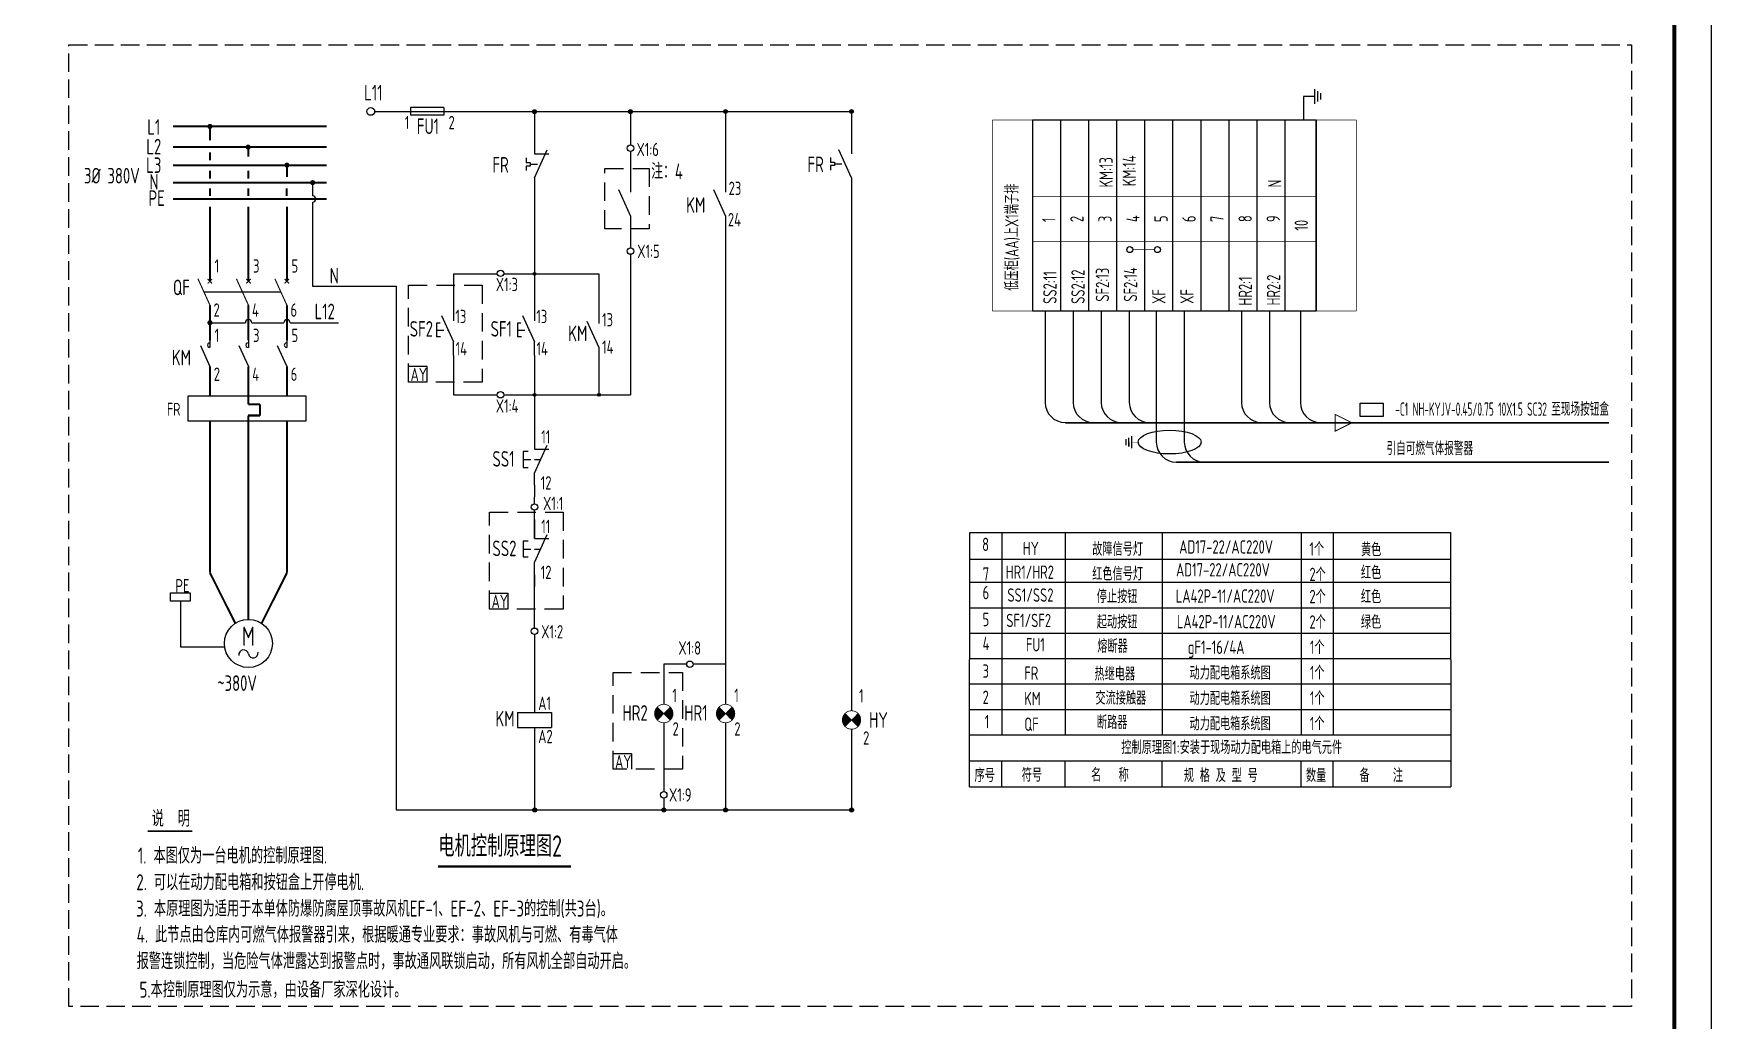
# Model space of a CAD drawing. Extents: x 1151645 to 1632247, y -116298 to 25377.
# Drawn here: x 1472523 to 1517744, y -90102 to -63491 of the extents above; entities that cross this region are included whole.
import ezdxf
from ezdxf.enums import TextEntityAlignment as Align

# ---------------------------------------------------------------- set-up
doc = ezdxf.new("R2010")
doc.units = 0
doc.header["$LTSCALE"] = 1000
doc.header["$MEASUREMENT"] = 0
for name, pattern in [('2014-08-31CC GFX工厂_t3$0$新块$0$DASHED', [0.75, 0.5, -0.25]), ('CENTER', [2, 1.25, -0.25, 0.25, -0.25]), ('DASH', [0.35, 0.25, -0.1]), ('DASHED', [19.05, 12.7, -6.35]), ('DASHEDX2', [1.5, 1, -0.5])]:
    doc.linetypes.add(name, pattern=pattern)
doc.layers.get('0').update_dxf_attribs({"linetype": 'CONTINUOUS'})
for name, color, linetype in [('2', 3, 'CONTINUOUS'), ('3', 1, 'CENTER'), ('BXT', 7, 'CONTINUOUS'), ('ELEMENT', 3, 'CONTINUOUS'), ('PUB_DIM', 3, 'CONTINUOUS'), ('PUB_TEXT', 7, 'CONTINUOUS'), ('PUB_TITLE', 4, 'CONTINUOUS'), ('ROOF', 4, 'CONTINUOUS'), ('SIG_TEXT', 7, 'CONTINUOUS'), ('TH_WIRE', 4, 'CONTINUOUS'), ('WINDOW', 4, 'CONTINUOUS'), ('电气', 3, 'CONTINUOUS')]:
    doc.layers.add(name, color=color, linetype=linetype)
doc.styles.add('SCEI', font='sceie.shx', dxfattribs={"width": 0.75, "bigfont": 'sceic.shx'})
doc.styles.add('sceie', font='sceie.shx', dxfattribs={"width": 0.7, "bigfont": 'sceic.shx'})
doc.styles.get("Standard").update_dxf_attribs({"font": 'GBENOR', "bigfont": 'GBCBIG'})

# ---------------------------------------------------------------- blocks, each defined once
blk = doc.blocks.new('$element$00000497')
at = {"const_width": 0.0233}
for points in [[(0, 0), (0, -0.25)], [(0, -1), (0, -0.75), (-0.25, -0.2)], [(-0.047, -0.297), (0.047, -0.203)], [(-0.047, -0.203), (0.047, -0.297)]]:
    blk.add_lwpolyline(points, dxfattribs=at)
at = {"flags": 9}
blk.add_attdef('S', (0, 0), '', height=0.00000667, dxfattribs=at)
blk = doc.blocks.new('M_M4')
blk.add_line((-0.25, -0.2), (0, -0.75))
for points in [[(0, 0), (0, -0.25)], [(0, -0.75), (0, -1)]]:
    blk.add_lwpolyline(points)
blk.add_arc((-0.008, -0.192), 0.0589, 81.8699, 278.1301)
at = {"width": 0.8, "flags": 9}
blk.add_attdef('S', (0.25, -0.5), '', height=0.2, dxfattribs=at)
blk = doc.blocks.new('0208A')
at = {"color": 3, "linetype": 'Continuous', "const_width": 0.3}
blk.add_lwpolyline([(0, 0), (-2.5, -5), (2.5, -5)], close=True, dxfattribs=at)
blk.add_lwpolyline([(0, 0), (0, -7.5)], dxfattribs=at)

msp = doc.modelspace()

# ---------------------------------------------------------------- hatches: boundary and pattern name
h = msp.add_hatch(color=2)
h.paths.add_polyline_path([(1486023.2, -65545.9), (1486023.2, -65597.7), (1486075, -65597.7, 0.4142136)])
h.paths.add_polyline_path([(1486023.2, -65545.9, 0.4142136), (1485971.4, -65597.7), (1486023.2, -65597.7)])
h.paths.add_polyline_path([(1485971.4, -65597.7, 1), (1486075, -65597.7)])
h = msp.add_hatch(color=2)
h.paths.add_polyline_path([(1488607.9, -65545.9), (1488607.9, -65597.7), (1488659.7, -65597.7, 0.4142136)])
h.paths.add_polyline_path([(1488607.9, -65545.9, 0.4142136), (1488556, -65597.7), (1488607.9, -65597.7)])
h.paths.add_polyline_path([(1488556, -65597.7, 1), (1488659.7, -65597.7)])
at = {"linetype": 'Continuous'}
h = msp.add_hatch(color=7, dxfattribs=at)
h.paths.add_polyline_path([(1486048.8, -69939.5, 0.6510678), (1485985.1, -69967.7, 0.2110936), (1485997.5, -69995.9)])
h.paths.add_polyline_path([(1485997.5, -69995.9, 0.6514001), (1486061.3, -69967.7, 0.2113373), (1486048.8, -69939.5)])
h = msp.add_hatch(color=7, dxfattribs=at)
h.paths.add_polyline_path([(1486048.8, -73203.3, 0.6510678), (1485985.1, -73231.5, 0.2110936), (1485997.5, -73259.7)])
h.paths.add_polyline_path([(1485997.5, -73259.7, 0.6514001), (1486061.3, -73231.5, 0.2113373), (1486048.8, -73203.3)])
h = msp.add_hatch(color=7, dxfattribs=at)
h.paths.add_polyline_path([(1487787.6, -73203.3, 0.6510678), (1487723.8, -73231.5, 0.2110936), (1487736.3, -73259.7)])
h.paths.add_polyline_path([(1487736.3, -73259.7, 0.6514001), (1487800, -73231.5, 0.2113373), (1487787.6, -73203.3)])
h = msp.add_hatch(color=2)
h.paths.add_polyline_path([(1486029.4, -84374.7), (1486029.4, -84426.6), (1486081.3, -84426.6, 0.4142136)])
h.paths.add_polyline_path([(1486029.4, -84374.7, 0.4142136), (1485977.6, -84426.6), (1486029.4, -84426.6)])
h.paths.add_polyline_path([(1485977.6, -84426.6, 1), (1486081.3, -84426.6)])
h = msp.add_hatch(color=2)
h.paths.add_polyline_path([(1489507.9, -84374.7), (1489507.9, -84426.6), (1489559.7, -84426.6, 0.4142136)])
h.paths.add_polyline_path([(1489507.9, -84374.7, 0.4142136), (1489456, -84426.6), (1489507.9, -84426.6)])
h.paths.add_polyline_path([(1489456, -84426.6, 1), (1489559.7, -84426.6)])
h = msp.add_hatch(color=2)
h.paths.add_polyline_path([(1491173.4, -84374.7), (1491173.4, -84426.6), (1491225.2, -84426.6, 0.4142136)])
h.paths.add_polyline_path([(1491173.4, -84374.7, 0.4142136), (1491121.5, -84426.6), (1491173.4, -84426.6)])
h.paths.add_polyline_path([(1491121.5, -84426.6, 1), (1491225.2, -84426.6)])
h = msp.add_hatch(color=2)
h.paths.add_polyline_path([(1494570.8, -84374.7), (1494570.8, -84426.6), (1494622.7, -84426.6, 0.4142136)])
h.paths.add_polyline_path([(1494570.8, -84374.7, 0.4142136), (1494519, -84426.6), (1494570.8, -84426.6)])
h.paths.add_polyline_path([(1494519, -84426.6, 1), (1494622.7, -84426.6)])
at = {"layer": 'ROOF'}
h = msp.add_hatch(color=3, dxfattribs=at)
h.paths.add_polyline_path([(1491118.7, -65592.7), (1491222.4, -65592.7, 1)])
h.paths.add_polyline_path([(1491222.4, -65592.7), (1491170.6, -65592.7), (1491170.6, -65644.6, 0.4142136)])
h.paths.add_polyline_path([(1491170.6, -65592.7), (1491118.7, -65592.7, 0.4142136), (1491170.6, -65644.6)])
h = msp.add_hatch(color=3, dxfattribs=at)
h.paths.add_polyline_path([(1494516.2, -65592.7), (1494619.9, -65592.7, 1)])
h.paths.add_polyline_path([(1494619.9, -65592.7), (1494568.1, -65592.7), (1494568.1, -65644.6, 0.4142136)])
h.paths.add_polyline_path([(1494568.1, -65592.7), (1494516.2, -65592.7, 0.4142136), (1494568.1, -65644.6)])
h = msp.add_hatch(color=256, dxfattribs=at)
h.paths.add_polyline_path([(1489507.9, -81829), (1489330.8, -81651.9, 0.4168214), (1489334.7, -82005.4)])
h.paths.add_polyline_path([(1489507.9, -81829), (1489682.7, -82003.8, 0.4168566), (1489683.5, -81650.3)])
h = msp.add_hatch(color=256, dxfattribs=at)
h.paths.add_polyline_path([(1491173.4, -81829), (1490996.3, -81651.9, 0.4168214), (1491000.2, -82005.4)])
h.paths.add_polyline_path([(1491173.4, -81829), (1491348.2, -82003.8, 0.4168566), (1491349, -81650.3)])
h = msp.add_hatch(color=256, dxfattribs=at)
h.paths.add_polyline_path([(1494568.6, -82002.4), (1494391.5, -81825.2, 0.4168214), (1494395.4, -82178.7)])
h.paths.add_polyline_path([(1494568.6, -82002.4), (1494743.3, -82177.1, 0.4168566), (1494744.1, -81823.7)])

# ---------------------------------------------------------------- linework, layer by layer
for p, q in [((1507135.1, -65327.7), (1507135.1, -65043.6)), ((1507214.7, -65270.9), (1507214.7, -65100.4)), ((1485797, -66845.4), (1485797, -66968.5)), ((1486023.2, -67383), (1486368.8, -66627)), ((1486023.2, -66735), (1486412, -66735)), ((1494001.8, -66834.6), (1494001.8, -66957.7)), ((1494568.6, -67383), (1494223, -66627)), ((1485797, -66968.5), (1485904.7, -66968.5)), ((1485904.7, -67063.2), (1485797, -67063.2)), ((1485797, -67063.2), (1485797, -67186.2)), ((1485904.7, -66968.5), (1485904.7, -67063.2)), ((1494001.8, -66957.7), (1494109.4, -66957.7)), ((1494109.4, -67052.4), (1494001.8, -67052.4)), ((1494001.8, -67052.4), (1494001.8, -67175.4)), ((1494109.4, -66957.7), (1494109.4, -67052.4)), ((1480045, -67510.2), (1480045, -67868.1)), ((1488286.9, -67700.3), (1488610.9, -68413.1)), ((1490849.4, -67700.3), (1491173.4, -68413.1)), ((1480045, -68037.8), (1480045, -68351.1)), ((1480045, -68351.1), (1480045, -70307.3)), ((1483842.7, -70872.8), (1483842.7, -71240)), ((1486023.2, -70872.8), (1486023.2, -71240)), ((1483383.4, -71304.8), (1483383.4, -71672)), ((1483478.7, -71304.8), (1483383.4, -71304.8)), ((1483518.7, -71093.8), (1483842.7, -71806.6)), ((1485563.9, -71304.8), (1485563.9, -71672)), ((1485659.2, -71304.8), (1485563.9, -71304.8)), ((1485699.2, -71093.8), (1486023.2, -71806.6)), ((1487437.9, -71244.1), (1487761.9, -71956.9)), ((1483489, -71672), (1483383.4, -71672)), ((1483842.7, -72168.8), (1483842.7, -71806.6)), ((1485669.5, -71672), (1485563.9, -71672)), ((1486023.2, -72168.8), (1486023.2, -71806.6)), ((1486023.2, -73231.5), (1486023.2, -74696.2)), ((1486023.2, -75344.2), (1486368.8, -74588.2)), ((1501963.8, -74426), (1501963.8, -74589.3)), ((1502041.1, -74629.3), (1502041.1, -74389.3)), ((1502041.1, -74509.3), (1502041.1, -74629.3)), ((1502113.6, -74349.3), (1502113.6, -74669.3)), ((1485720.8, -74761), (1485720.8, -75188.4)), ((1485850.4, -74761), (1485720.8, -74761)), ((1486023.2, -74696.2), (1486412, -74696.2)), ((1485720.8, -75188.4), (1485850.4, -75188.4)), ((1486023.2, -75668.2), (1486023.2, -75344.2)), ((1486023.2, -76171.5), (1486023.2, -75985.3)), ((1486023.2, -77109.7), (1486023.2, -76344.3)), ((1486023.2, -76591), (1486023.2, -77109.7)), ((1485720.8, -77174.5), (1485720.8, -77601.9)), ((1485850.4, -77174.5), (1485720.8, -77174.5)), ((1486023.2, -77757.7), (1486368.8, -77001.7)), ((1486023.2, -77109.7), (1486412, -77109.7)), ((1497746.2, -83804.6), (1497755.8, -76947.8)), ((1497755.8, -76947.8), (1510711.6, -76947.8)), ((1498621.7, -76947.8), (1498621.7, -78992.5)), ((1500321.6, -76947.8), (1500321.6, -78992.5)), ((1502935.5, -76947.8), (1502935.5, -78992.5)), ((1506685.7, -76947.8), (1506685.7, -78992.5)), ((1507549.7, -76947.8), (1507549.7, -78992.5)), ((1510711.6, -76947.8), (1510717.4, -83804.6)), ((1485720.8, -77601.9), (1485850.4, -77601.9)), ((1486023.2, -77936.6), (1486023.2, -77757.7)), ((1486023.2, -78081.7), (1486023.2, -77757.7)), ((1497757.7, -77663.7), (1510704.7, -77663.7)), ((1486023.2, -79520), (1486023.2, -77936.6)), ((1497757.7, -78287.9), (1510717.7, -78287.9)), ((1497766, -78287.9), (1510726, -78287.9)), ((1498621.7, -78287.9), (1498621.7, -82400)), ((1500321.6, -78287.9), (1500321.6, -82400)), ((1502935.5, -78287.9), (1502935.5, -82400)), ((1506685.7, -78287.9), (1506685.7, -82400)), ((1507549.7, -78287.9), (1507549.7, -82400)), ((1497757.7, -78973.3), (1510717.7, -78973.3)), ((1476480.9, -80028.7), (1477675.4, -80028.7)), ((1497757.7, -79658.6), (1510717.7, -79658.6)), ((1497757.7, -80344), (1510717.7, -80344)), ((1497757.7, -81029.3), (1510717.7, -81029.3)), ((1497757.7, -81714.6), (1510717.7, -81714.6)), ((1497757.7, -82400), (1510717.7, -82400)), ((1497757.7, -83100), (1510717.7, -83100)), ((1498613.4, -83100), (1498613.4, -83804.6)), ((1500313.3, -83100), (1500313.3, -83804.6)), ((1502927.2, -83100), (1502927.2, -83804.6)), ((1506677.4, -83100), (1506677.4, -83804.6)), ((1507541.4, -83100), (1507541.4, -83804.6)), ((1497746.2, -83804.6), (1510717.4, -83804.6))]:
    msp.add_line(p, q)
at = {"color": 3}
for p, q in [((1507055.5, -65185.6), (1506745.4, -65185.6)), ((1506745.4, -65185.6), (1506745.4, -65820.4)), ((1488610.9, -68413.1), (1488610.9, -69271.6)), ((1491173.4, -68413.1), (1491173.4, -79692.8)), ((1488610.9, -69444.4), (1488610.9, -73231.5)), ((1483842.7, -69967.7), (1485021.2, -69967.7)), ((1483842.7, -69967.7), (1483842.7, -71050.4)), ((1485192.4, -69967.7), (1486023.2, -69967.7)), ((1485193.2, -69967.7), (1487761.9, -69967.7)), ((1486023.2, -69967.7), (1486023.2, -71050.4)), ((1483842.7, -72168.8), (1483842.7, -73231.5)), ((1486023.2, -72168.8), (1486023.2, -73231.5)), ((1483842.7, -73231.5), (1485020.4, -73231.5)), ((1485193.2, -73231.5), (1487761.9, -73231.5)), ((1485193.2, -73231.5), (1486023.2, -73231.5)), ((1487761.9, -73231.5), (1488610.9, -73231.5)), ((1491173.4, -79600.3), (1491173.4, -81577.9)), ((1489507.9, -80497.6), (1489507.9, -81577.9)), ((1490124.8, -80497.6), (1489507.9, -80497.6)), ((1491173.4, -80497.6), (1490297.6, -80497.6)), ((1486023.2, -82206.6), (1486023.2, -84426.6)), ((1489507.9, -82075.5), (1489507.9, -83930.7)), ((1491173.4, -82075.5), (1491173.4, -84426.6)), ((1489507.9, -84103.5), (1489507.9, -84426.6))]:
    msp.add_line(p, q, dxfattribs=at)
at = {"color": 3, "linetype": 'DASHEDX2', "ltscale": 0.2}
for p, q in [((1485904.7, -67015.8), (1486191.1, -67015.8)), ((1494109.4, -67005), (1494395.8, -67005)), ((1483383.4, -71492.2), (1483699.7, -71492.2)), ((1485563.9, -71492.2), (1485880.2, -71492.2)), ((1485720.8, -74977), (1486191.1, -74977)), ((1485720.8, -77390.5), (1486191.1, -77390.5))]:
    msp.add_line(p, q, dxfattribs=at)
at = {"linetype": 'DASHED'}
msp.add_line((1477115.1, -70459.8), (1479188.7, -70459.8), dxfattribs=at)
at = {"color": 4}
msp.add_line((1476480.9, -78792.7), (1476480.9, -80028.7), dxfattribs=at)
at = {"const_width": 55.3}
for points in [[(1476278, -65995.1), (1480425.2, -65995.1)], [(1477277.1, -65995.1), (1477277.1, -66368.9)], [(1476278, -66547.4), (1480425.2, -66547.4)], [(1477277.1, -66698.7), (1477277.1, -66906.8)], [(1478313.9, -66547.4), (1478313.9, -66811.8)], [(1476278, -67041.6), (1480425.2, -67041.6)], [(1477277.1, -67192.9), (1477277.1, -67401)], [(1478313.9, -67192.9), (1478313.9, -67401)], [(1479350.7, -67041.6), (1479350.7, -67360.8)], [(1476278, -67510.2), (1480425.2, -67510.2)], [(1477277.1, -67661.5), (1477277.1, -67869.6)], [(1478313.9, -67661.5), (1478313.9, -67869.6)], [(1479343.2, -67661.5), (1479343.2, -67869.6)], [(1476278, -67953), (1480425.2, -67953)], [(1477277.1, -68161), (1477277.1, -68351.1)], [(1478313.9, -68161), (1478313.9, -68323.3)], [(1479350.7, -68161), (1479350.7, -68323.3)], [(1477277.1, -68351.1), (1477277.1, -70127.3)], [(1478313.9, -68323.3), (1478313.9, -70127.3)], [(1479350.7, -68323.3), (1479350.7, -70127.3)], [(1477277.1, -70816.2), (1477277.1, -71761.4)], [(1478313.9, -70816.2), (1478313.9, -71761.4)], [(1479350.7, -70816.2), (1479350.7, -71761.4)], [(1477277.1, -72470.7), (1477277.1, -73258.1)], [(1478313.9, -72470.7), (1478313.9, -73491.6)], [(1479350.7, -72470.7), (1479350.7, -73258.1)], [(1478313.9, -73491.6), (1478622.6, -73491.6)], [(1478622.6, -73790.3), (1478622.6, -73491.6)], [(1477277.1, -73943.2), (1477277.1, -77794)], [(1478622.6, -73790.3), (1478303, -73790.3)], [(1478313.9, -73790.3), (1478313.9, -77821.8)], [(1479350.7, -73943.2), (1479350.7, -77821.8)], [(1477277.1, -77794), (1477277.1, -78031.5)], [(1477277.1, -78031.5), (1477959.9, -79394.3)], [(1478313.9, -77821.8), (1478313.9, -79289)], [(1479350.7, -78031.5), (1478667.9, -79394.3)], [(1479350.7, -77821.8), (1479350.7, -78031.5)]]:
    msp.add_lwpolyline(points, dxfattribs=at)
at = {"const_width": 69.1}
for points in [[(1477242.5, -65995.1, 1), (1477311.6, -65995.1, 1)], [(1478273.1, -66554.6, 1), (1478342.2, -66554.6, 1)], [(1479316.5, -67040.4, 1), (1479385.6, -67040.4, 1)], [(1480010.4, -67510.2, 1), (1480079.6, -67510.2, 1)], [(1477242.5, -71288.8, 1), (1477311.6, -71288.8, 1)]]:
    msp.add_lwpolyline(points, format="xyb", close=True, dxfattribs=at)
at = {"color": 4}
msp.add_lwpolyline([(1508273.8, -73818.9), (1508273.8, -73459.7), (1508895.8, -73459.7), (1508895.8, -73818.9)], close=True, dxfattribs=at)
at = {"color": 3, "const_width": 45}
for points in [[(1500328.6, -73986.7), (1514981.9, -73986.7)], [(1503320.8, -75048.2), (1514981.9, -75048.2)]]:
    msp.add_lwpolyline(points, dxfattribs=at)
at = {"color": 3}
msp.add_lwpolyline([(1476215.7, -78575.1), (1476746, -78575.1), (1476746, -78792.7), (1476215.7, -78792.7)], close=True, dxfattribs=at)
at = {"color": 4, "linetype": 'Continuous', "const_width": 20.7}
for points in [[(1489507.9, -82075.5, 1), (1489507.9, -81577.9, 1)], [(1491173.4, -82075.5, 1), (1491173.4, -81577.9, 1)], [(1494568.6, -82248.8, 1), (1494568.6, -81751.2, 1)]]:
    msp.add_lwpolyline(points, format="xyb", close=True, dxfattribs=at)
for points in [[(1489330.8, -81651.9), (1489682.7, -82003.8)], [(1489637.5, -81961), (1489637.5, -81961), (1489332.4, -81650.3)], [(1489334.7, -82005.4), (1489683.5, -81650.3)], [(1490996.3, -81651.9), (1491348.2, -82003.8)], [(1491303, -81961), (1491303, -81961), (1490997.9, -81650.3)], [(1491000.2, -82005.4), (1491349, -81650.3)], [(1494391.5, -81825.2), (1494743.3, -82177.1)], [(1494698.2, -82134.3), (1494698.2, -82134.3), (1494393, -81823.7)], [(1494395.4, -82178.7), (1494744.1, -81823.7)]]:
    msp.add_lwpolyline(points, dxfattribs=at)
at = {"color": 4, "const_width": 43.2}
msp.add_lwpolyline([(1475597, -84998.9), (1476802.6, -84998.9)], dxfattribs=at)
for centre, radius in [((1488610.9, -66582.1), 86.4), ((1488610.9, -69358), 86.4), ((1485106.8, -69955.9), 86.4), ((1485106.8, -73231.5), 86.4), ((1486023.2, -76257.9), 86.4), ((1478313.9, -79937), 648), ((1486023.2, -79606.4), 86.4), ((1490211.2, -80497.6), 86.4), ((1489507.9, -84017.1), 86.4)]:
    msp.add_circle(centre, radius)
at = {"color": 7, "linetype": 'Continuous'}
for centre in [(1486023.2, -69967.7), (1486023.2, -73231.5), (1487761.9, -73231.5)]:
    msp.add_circle(centre, 38.1, dxfattribs=at)
at = {"color": 3}
for centre, start, end in [((1480045, -67953), 270, 90), ((1478316.4, -71288.8), 0, 180), ((1479353.2, -71288.8), 0, 180)]:
    msp.add_arc(centre, 84.9, start, end, dxfattribs=at)
for centre, start, end in [((1478184.6, -80241.2), 10.25805, 188.6666), ((1478443.2, -80194.4), 190.25805, 8.6666)]:
    msp.add_arc(centre, 131.4, start, end)
at = {"layer": '2'}
for p, q in [((1477277.1, -71288.8), (1478231.5, -71288.8)), ((1478401.2, -71288.8), (1479268.3, -71288.8))]:
    msp.add_line(p, q, dxfattribs=at)
at = {"layer": '3'}
msp.add_line((1507055.5, -65384.5), (1507055.5, -64986.7), dxfattribs=at)
at = {"layer": '3', "const_width": 16}
msp.add_lwpolyline([(1502296.1, -74509.3), (1502113.6, -74509.3)], dxfattribs=at)
at = {"layer": 'PUB_DIM', "color": 0, "linetype": 'DASH', "ltscale": 2}
msp.add_lwpolyline([(1473476.3, -63798), (1515584.8, -63798), (1515584.8, -89727.7), (1473476.3, -89727.7)], close=True, dxfattribs=at)
at = {"layer": 'PUB_TITLE', "color": 4}
msp.add_lwpolyline([(1433643.5, -100998.1), (1517743.5, -100998.1), (1517743.5, -41598.1), (1433643.5, -41598.1)], close=True, dxfattribs=at)
at = {"layer": 'PUB_TITLE', "color": 4, "const_width": 100}
msp.add_lwpolyline([(1436143.5, -99998.1), (1516743.5, -99998.1), (1516743.5, -42598.1), (1436143.5, -42598.1)], close=True, dxfattribs=at)
at = {"layer": 'ROOF', "color": 3}
for p, q in [((1483576.9, -65489.1), (1482685.1, -65489.1)), ((1482685.1, -65489.1), (1482685.1, -65696.4)), ((1483576.9, -65489.1), (1483576.9, -65696.4)), ((1483576.9, -65696.4), (1482685.1, -65696.4)), ((1486023.2, -65592.7), (1486023.2, -66735)), ((1488610.9, -65592.7), (1488610.9, -66495.7)), ((1491173.4, -65592.7), (1491173.4, -67765.1)), ((1494568.6, -65592.7), (1494568.6, -66735)), ((1499441.7, -65820.4), (1507092.1, -65820.4)), ((1499441.7, -65820.4), (1499441.7, -70971.5)), ((1500197.7, -65820.4), (1500197.7, -70971.5)), ((1500953.7, -65820.4), (1500953.7, -70971.5)), ((1501709.7, -65820.4), (1501709.7, -70971.5)), ((1502465.7, -65820.4), (1502465.7, -70971.5)), ((1503221.7, -65820.4), (1503221.7, -70971.5)), ((1503977.7, -65820.4), (1503977.7, -70971.5)), ((1504733.7, -65820.4), (1504733.7, -70971.5)), ((1505489.7, -65820.4), (1505489.7, -70971.5)), ((1506245.7, -65820.4), (1506245.7, -70971.5)), ((1507077.4, -65820.4), (1507077.4, -70971.5)), ((1507077.4, -65820.4), (1507077.4, -70971.5)), ((1507092.1, -65820.4), (1507092.1, -70971.5)), ((1507092.1, -65820.4), (1507092.1, -70971.5)), ((1507092.1, -65820.4), (1507092.1, -70971.5)), ((1507092.1, -65820.4), (1507092.1, -70971.5)), ((1507092.1, -65820.4), (1507092.1, -70971.5)), ((1507092.1, -65820.4), (1507092.1, -70971.5)), ((1488610.9, -66668.5), (1488610.9, -67765.1)), ((1486023.2, -67383), (1486023.2, -67533.7)), ((1486023.2, -67533.7), (1486023.2, -68047.4)), ((1494568.6, -67383), (1494568.6, -67533.7)), ((1494568.6, -67383), (1494568.6, -67533.7)), ((1494568.6, -67533.7), (1494568.6, -68163.1)), ((1486023.2, -67881.5), (1486023.2, -69967.7)), ((1494568.6, -68128.7), (1494568.6, -81751.2)), ((1487761.9, -69967.7), (1487761.9, -71308.9)), ((1499441.7, -70971.5), (1507092.1, -70971.5)), ((1499786.2, -70971.5), (1499786.2, -73439.5)), ((1500542.2, -70971.5), (1500542.2, -73439.5)), ((1501298.2, -70971.5), (1501298.2, -73439.5)), ((1502054.2, -70971.5), (1502054.2, -73439.5)), ((1502780.8, -70971.5), (1502780.8, -74508.2)), ((1502780.8, -70971.5), (1502780.8, -74508.2)), ((1503536.8, -70971.5), (1503536.8, -74508.2)), ((1505078.2, -70971.5), (1505078.2, -73439.5)), ((1505834.2, -70971.5), (1505834.2, -73439.5)), ((1506666, -70971.5), (1506666, -73439.5)), ((1487761.9, -71956.9), (1487761.9, -73231.5)), ((1486023.2, -75668.2), (1486023.2, -75985.3)), ((1486023.2, -78081.7), (1486023.2, -78398.8)), ((1486023.2, -79692.8), (1486023.2, -81066.8)), ((1486023.2, -79692.8), (1486023.2, -81066.8)), ((1486023.2, -80932), (1486023.2, -81797.2)), ((1486023.2, -80932), (1486023.2, -81797.2)), ((1485564, -81797.2), (1486482.5, -81797.2)), ((1485564, -81797.2), (1485564, -82206.6)), ((1486482.5, -81797.2), (1486482.5, -82206.6)), ((1485564, -82206.6), (1486482.5, -82206.6)), ((1494568.6, -82248.8), (1494568.6, -84426.6)), ((1494568.6, -82248.8), (1494568.6, -84426.6)), ((1494568.6, -82675.5), (1494568.6, -84426.6))]:
    msp.add_line(p, q, dxfattribs=at)
for points, const_width in [([(1499441.7, -65820.4), (1498361.7, -65820.4)], 21.6), ([(1498361.7, -65820.4), (1498361.7, -70971.5)], 21.6), ([(1499441.7, -65820.4), (1499441.7, -70971.5)], 21.6), ([(1507092.1, -65820.4), (1508172.1, -65820.4)], 21.6), ([(1507092.1, -65820.4), (1507092.1, -70971.5)], 21.6), ([(1508172.1, -65820.4), (1508172.1, -70971.5)], 21.6), ([(1499441.7, -67888.6), (1507092.1, -67888.6)], 21.6), ([(1499441.7, -69095), (1507092.1, -69095)], 21.6), ([(1502146.4, -69318.1), (1502732.3, -69318.1)], 16.1), ([(1498361.7, -70971.5), (1499441.7, -70971.5)], 21.6), ([(1507092.1, -70971.5), (1508172.1, -70971.5)], 21.6)]:
    msp.add_lwpolyline(points, dxfattribs=dict(at, const_width=const_width))
for centre, radius in [((1481612.3, -65592.7), 103.7), ((1486023.2, -65597.7), 51.8), ((1488607.9, -65597.7), 51.8), ((1491170.6, -65592.7), 51.8), ((1494568.1, -65592.7), 51.8), ((1502067.4, -69318.1), 80.7), ((1502813, -69318.1), 80.7), ((1486029.4, -84426.6), 51.8), ((1489507.9, -84426.6), 51.8), ((1491173.4, -84426.6), 51.8), ((1494570.8, -84426.6), 51.8)]:
    msp.add_circle(centre, radius, dxfattribs=at)
for centre in [(1500326.2, -73439.5), (1501082.2, -73439.5), (1501838.2, -73439.5), (1502594.2, -73439.5), (1505618.2, -73439.5), (1506374.2, -73439.5), (1507206, -73439.5), (1503320.8, -74508.2), (1503320.8, -74508.2), (1504076.8, -74508.2)]:
    msp.add_arc(centre, 540, 180, 270, dxfattribs=at)
at = {"layer": 'SIG_TEXT', "color": 1, "linetype": '2014-08-31CC GFX工厂_t3$0$新块$0$DASHED'}
for p, q in [((1482629.3, -72463.6), (1483126.3, -72463.6)), ((1483126.3, -72463.6), (1483126.3, -72891.1)), ((1484811.9, -78580.5), (1485308.9, -78580.5)), ((1485308.9, -78580.5), (1485308.9, -79008)), ((1488140.7, -82901.1), (1488637.7, -82901.1)), ((1488637.7, -82901.1), (1488637.7, -83328.6))]:
    msp.add_line(p, q, dxfattribs=at)
for points in [[(1487922.8, -67127.3), (1489116.3, -67127.3), (1489116.3, -68753.3), (1487922.8, -68753.3)], [(1482629.3, -70279.6), (1484613.8, -70279.6), (1484613.8, -72891.1), (1482629.3, -72891.1)], [(1484811.9, -76396.5), (1486796.4, -76396.5), (1486796.4, -79008), (1484811.9, -79008)], [(1488140.7, -80717.1), (1490009.2, -80717.1), (1490009.2, -83328.6), (1488140.7, -83328.6)]]:
    msp.add_lwpolyline(points, close=True, dxfattribs=at)
at = {"layer": 'TH_WIRE', "color": 7, "const_width": 63}
msp.add_lwpolyline([(1483427.3, -85953.8), (1487005, -85953.8)], dxfattribs=at)
at = {"layer": 'WINDOW', "color": 0}
msp.add_ellipse((1503141.5, -74505.9), major_axis=(-845.4, 0), ratio=0.3804114, dxfattribs=at)
at = {"layer": '电气', "color": 3}
for p, q in [((1481716, -65592.7), (1494568.6, -65592.7)), ((1480045, -70307.3), (1482295.4, -70307.3)), ((1482295.4, -70307.3), (1482295.4, -84426.6)), ((1479438, -71288.8), (1480745.8, -71288.8)), ((1482295.4, -84426.6), (1494568.6, -84426.6))]:
    msp.add_line(p, q, dxfattribs=at)
msp.add_lwpolyline([(1476692.1, -73258.1), (1479864.3, -73258.1), (1479864.3, -73943.2), (1476692.1, -73943.2)], close=True, dxfattribs=at)

# ---------------------------------------------------------------- block references
at = {"layer": 'BXT', "color": 3, "xscale": 90, "yscale": 90, "zscale": 90, "rotation": 270}
msp.add_blockref('0208A', (1508053.8, -73986.7), dxfattribs=at)
at = {"layer": 'ELEMENT', "color": 5, "xscale": 1296, "yscale": 1296, "zscale": 1296}
for p in [(1477277.1, -69844.2), (1478313.9, -69844.2), (1479350.7, -69844.2)]:
    msp.add_blockref('$element$00000497', p, dxfattribs=at)
at = {"layer": 'ELEMENT', "xscale": 1036.8, "yscale": 1036.8, "zscale": 1036.8}
for p in [(1477277.1, -71693.1), (1478313.9, -71693.1), (1479350.7, -71693.1)]:
    msp.add_blockref('M_M4', p, dxfattribs=at)

# ---------------------------------------------------------------- texts
at = {"style": 'sceie', "width": 0.8}
for s, height, p in [('L11', 420, (1481435, -65296.2)), ('FU1', 420, (1482853.5, -66201.6)), ('FR', 420, (1484888.9, -67240.8)), ('FR', 420, (1493379.6, -67230)), ('注：4', 420, (1489169.4, -67414.2)), ('KM', 420, (1490112.7, -68326.3)), ('N', 420, (1480503.3, -70229.4)), ('L12', 420, (1480097.3, -71195)), ('SF2', 420, (1482660.2, -71663.9)), ('SF1', 420, (1484840.7, -71663.9)), ('KM', 420, (1486932.7, -71787.5)), ('FR', 345.6, (1476117.9, -73795)), ('SS1', 420, (1484888.9, -75169.4)), ('SS2', 420, (1484888.9, -77583)), ('8', 360, (1498087.7, -77445.1)), ('HY', 360, (1499185.4, -77554.9)), ('故障信号灯', 360, (1501056.1, -77572.7)), ('AD17-22/AC220V', 360, (1503400.3, -77513.3)), ('1个', 360, (1506908.6, -77568.4)), ('黄色', 360, (1508297.4, -77584.4)), ('AD17-22/AC220V', 360, (1503315.7, -78130.2)), ('7', 360, (1498105.3, -78243.2)), ('HR1/HR2', 360, (1498725.9, -78194.1)), ('红色信号灯', 360, (1501056.1, -78237.8)), ('2个', 360, (1506908.6, -78253.7)), ('红色', 360, (1508297.4, -78203.6)), ('6', 360, (1498100.7, -78744.9)), ('SS1/SS2', 360, (1498769.4, -78811.3)), ('停止按钮', 360, (1501178.2, -78849.7)), ('LA42P-11/AC220V', 360, (1503307.5, -78838.8)), ('2个', 360, (1506908.6, -78852)), ('红色', 360, (1508296.4, -78852)), ('5', 360, (1498100.7, -79470.6)), ('SF1/SF2', 360, (1498739.4, -79496.6)), ('起动按钮', 360, (1501178.2, -79535)), ('LA42P-11/AC220V', 360, (1503336.3, -79527.1)), ('2个', 360, (1506908.6, -79537.3)), ('绿色', 360, (1508296.4, -79537.3)), ('4', 360, (1498100.7, -80115.6)), ('FU1', 360, (1499266.5, -80151.4)), ('熔断器', 360, (1501191.2, -80189.8)), ('gF1-16/4A', 360, (1503629.5, -80219)), ('1个', 360, (1506921.6, -80218.1)), ('~380V', 420, (1477476.6, -81216.7)), ('3', 360, (1498100.7, -80862.1)), ('FR', 360, (1499222.8, -80917.7)), ('热继电器', 360, (1501116.7, -80936.3)), ('动力配电箱系统图', 360, (1503677.8, -80910.5)), ('1个', 360, (1506921.6, -80903.5)), ('2', 360, (1498100.7, -81567.2)), ('KM', 360, (1499222.8, -81603.1)), ('交流接触器', 360, (1501142.4, -81586.3)), ('动力配电箱系统图', 360, (1503677.8, -81595.9)), ('1个', 360, (1506921.6, -81588.8)), ('KM', 420, (1484972, -82173.4)), ('HR2', 420, (1488394.3, -82019.2)), ('HR1', 420, (1490059.8, -82019.2)), ('HY', 420, (1495042.3, -82208.9)), ('断路器', 360, (1501182.5, -82243.9)), ('1', 360, (1498158, -82223.9)), ('QF', 360, (1499222.8, -82294.4)), ('动力配电箱系统图', 360, (1503677.8, -82281.2)), ('1个', 360, (1506921.6, -82274.1)), ('控制原理图1:安装于现场动力配电箱上的电气元件', 360, (1501841, -82918.6)), ('序号', 360, (1497883.8, -83674.7)), ('符号', 360, (1499155.4, -83662.3)), ('名   称', 360, (1501024, -83662.3)), ('规 格 及 型 号', 360, (1503524, -83674.7)), ('数量', 360, (1506815.4, -83674.7)), ('备    注', 360, (1508259, -83674.7))]:
    msp.add_text(s, height=height, dxfattribs=at).set_placement(p)
for s, p in [('L1', (1475763.3, -66010.6)), ('L2', (1475763.3, -66540.3)), ('L3', (1475763.3, -67040.4)), ('3%%C 380V', (1474634.2, -67323.3)), ('QF', (1476507.5, -70336.2)), ('KM', (1476507.5, -72227))]:
    msp.add_text(s, height=420, dxfattribs=at).set_placement(p, align=Align.MIDDLE)
for s, p in [('N', (1475891.2, -67699.5)), ('PE', (1476060.7, -68139.1))]:
    msp.add_text(s, height=420, dxfattribs=at).set_placement(p, align=Align.RIGHT)
at = {"color": 3, "style": 'sceie', "width": 0.6}
for s, p in [('-C1 NH-KYJV-0.45/0.75 10X1.5 SC32 至现场按钮盒', (1512101.4, -73798.6)), ('引自可燃气体报警器', (1510152.2, -74860.1))]:
    msp.add_text(s, height=360, dxfattribs=at).set_placement(p, align=Align.CENTER)
at = {"color": 3, "style": 'sceie', "width": 0.8}
for s, p in [('说  明', (1475707.6, -84875.8)), ('1. 本图仅为一台电机的控制原理图.', (1475332.9, -85871)), ('2. 可以在动力配电箱和按钮盒上开停电机.', (1475290.8, -86590.3)), ('3. 本原理图为适用于本单体防爆防腐屋顶事故风机EF-1、EF-2、EF-3的控制(共3台)。', (1475284.1, -87302.6)), ('4. 此节点由仓库内可燃气体报警器引来，根据暖通专业要求：事故风机与可燃、有毒气体', (1475301, -88004.5)), ('报警连锁控制，当危险气体泄露达到报警点时，事故通风联锁启动，所有风机全部自动开启。', (1475301, -88718.5)), ('5.本控制原理图仅为示意，由设备厂家深化设计。', (1475377.2, -89487.1))]:
    msp.add_text(s, height=432, dxfattribs=at).set_placement(p)
at = {"flags": 9}
for p in [(1486023.2, -74177.5), (1486023.2, -76591)]:
    msp.add_attdef('S', p, '按钮开关', height=0.00864, dxfattribs=at)
at = {"layer": 'PUB_TEXT', "style": 'sceie', "width": 0.8}
msp.add_text('M', height=518.4, dxfattribs=at).set_placement((1478313.9, -79742.6), align=Align.MIDDLE)
at = {"layer": 'ROOF', "color": 1, "style": 'sceie', "width": 0.8}
for s, p in [('1', (1482529.6, -66071.4)), ('2', (1483708.6, -66071.4)), ('X1:6', (1488774.7, -66797)), ('23', (1491256.6, -67844.9)), ('24', (1491236.8, -68690.6)), ('X1:5', (1488793.7, -69543)), ('1', (1477401.7, -69938.3)), ('3', (1478438.5, -69938.3)), ('5', (1479475.3, -69938.3)), ('X1:3', (1484981.7, -70437.8)), ('2', (1477373.7, -71126.6)), ('4', (1478410.5, -71126.6)), ('6', (1479447.3, -71126.6)), ('13', (1483891.7, -71300.5)), ('13', (1486072.2, -71300.5)), ('3', (1478438.5, -71809.7)), ('13', (1487845.1, -71388.7)), ('1', (1477401.7, -71809.7)), ('5', (1479475.3, -71809.7)), ('14', (1483896.7, -72168.8)), ('14', (1486077.2, -72168.8)), ('14', (1487845.1, -72125.1)), ('2', (1477379.8, -72856)), ('4', (1478416.6, -72856)), ('6', (1479453.4, -72856)), ('AY', (1482684.5, -72864.3)), ('X1:4', (1484981.7, -73713.4)), ('11', (1486204.4, -74546.8)), ('12', (1486191.9, -75785.8)), ('X1:1', (1486255.2, -76341)), ('11', (1486204.4, -76960.4)), ('PE', (1476346.7, -78559.7)), ('12', (1486191.9, -78199.4)), ('AY', (1484867.1, -78981.2)), ('X1:2', (1486205.2, -79800.5)), ('X1:8', (1489902.7, -80238.6)), ('A1', (1486125.3, -81729.3)), ('1', (1489740.6, -81517.4)), ('1', (1491406.1, -81517.4)), ('1', (1494771.6, -81527.7)), ('A2', (1486125.3, -82625.1)), ('2', (1489743.8, -82420.3)), ('2', (1491409.3, -82420.3)), ('2', (1494879.6, -82665)), ('AY', (1488195.9, -83301.9)), ('X1:9', (1489649.7, -84201.1))]:
    msp.add_text(s, height=360, dxfattribs=at).set_placement(p)
for s, p in [('KM:13', (1501607.8, -67641.2)), ('KM:14', (1502233.2, -67606.4)), ('低压柜(AA)上X1端子排', (1499068.9, -70426.2)), ('N', (1506154.4, -67641.2)), ('1', (1500065, -68575.3)), ('2', (1500821, -68575.3)), ('3', (1501577, -68575.3)), ('4', (1502333, -68575.3)), ('5', (1503089, -68575.3)), ('6', (1503845, -68575.3)), ('7', (1504601, -68575.3)), ('8', (1505357, -68575.3)), ('9', (1506113, -68575.3)), ('10', (1506869, -68805.4)), ('SS2:11', (1500095.8, -70779.6)), ('SS2:12', (1500851.8, -70779.6)), ('SF2:13', (1501510.6, -70720.2)), ('SF2:14', (1502266.6, -70720.2)), ('HR2:1', (1505361.9, -70823.7)), ('HR2:2', (1506121.7, -70822.5)), ('XF', (1503032, -70779.6)), ('XF', (1503788.9, -70779.6))]:
    msp.add_text(s, height=360, rotation=90, dxfattribs=at).set_placement(p)
at = {"layer": '电气', "style": 'SCEI', "width": 0.8}
msp.add_text('电机控制原理图2', height=576, dxfattribs=at).set_placement((1483432.7, -85687))

doc.saveas('drawing.dxf')
